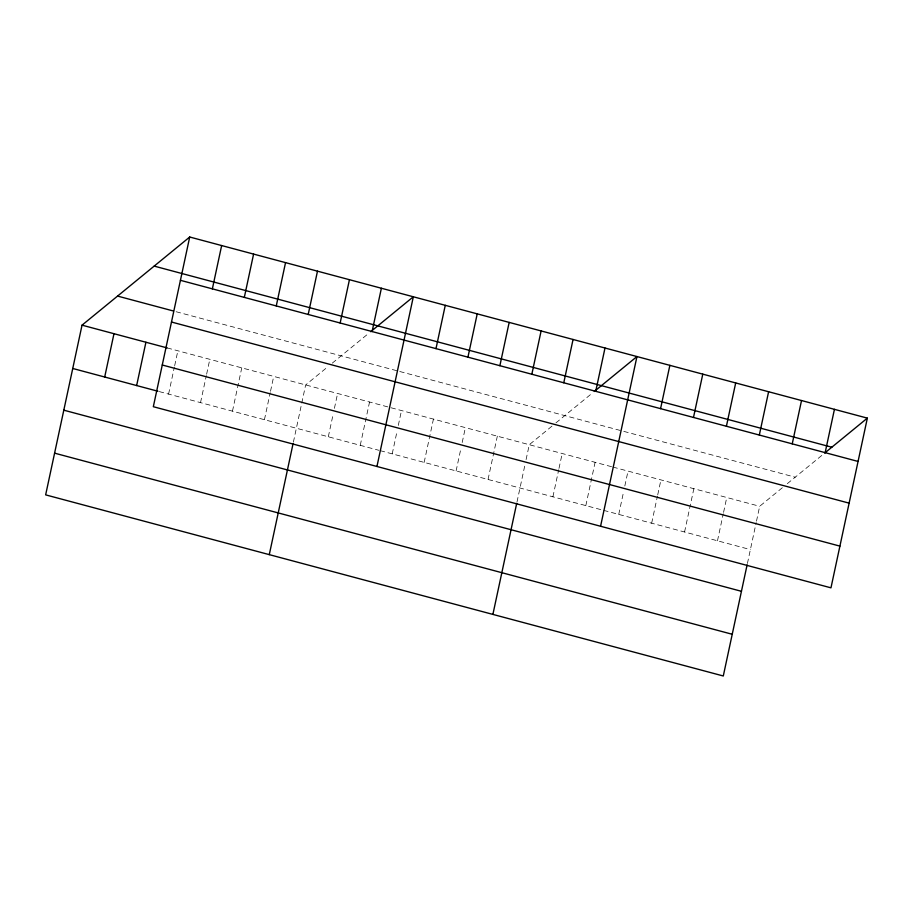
<?xml version="1.0" encoding="UTF-8"?>
<svg xmlns="http://www.w3.org/2000/svg" width="913" height="913" viewBox="0 0 913 913"><rect width="100%" height="100%" fill="white"/><g stroke="black" fill="none" stroke-linecap="round" stroke-linejoin="round"><path stroke-width="0.68" stroke-dasharray="4.57 3.42" d="M168.585 394.085L174.383 367.026M174.68 365.668L177.864 350.786M200.529 402.622L206.338 375.563M206.623 374.204L209.819 359.323M232.473 411.158L241.762 367.859M264.428 419.706L270.225 392.636M270.51 391.289L273.706 376.396M293.393 442.143L305.65 384.932L328.349 366.353M328.315 436.779L333.245 413.772M334.409 408.362L337.605 393.48M360.258 445.316L369.548 402.017M392.213 453.852L397.144 430.856M398.296 425.435L401.492 410.553M424.157 462.4L433.435 419.09M456.101 470.937L461.031 447.929M462.195 442.52L465.379 427.626M488.044 479.473L497.334 436.163M517.009 501.91L524.929 465.002M526.082 459.593L529.278 444.711L552.97 425.31M552.913 496.809L558.71 469.739M558.996 468.392L562.191 453.51M585.826 505.608L595.105 462.298M618.74 514.407L623.67 491.399M624.823 485.99L628.018 471.097M651.654 523.195L657.451 496.136M657.737 494.778L660.932 479.896M684.567 531.994L693.846 488.695M717.481 540.793L723.279 513.734M723.575 512.376L726.759 497.494M747.416 563.492L756.192 522.521M756.489 521.175L759.673 506.293L782.373 487.702M332.298 363.123L368.647 333.371M555.926 422.89L592.263 393.138M787.314 483.662L822.67 454.72M176.129 311.732L398.422 371.146M399.757 371.5L622.404 431.016M623.784 431.381L795.212 477.202M167.216 347.933L611.562 466.703M612.931 467.068L759.673 506.293M159.273 391.597L378.895 450.303M380.23 450.657L602.283 510.002M603.653 510.367L750.395 549.592"/><path stroke-width="1.37" d="M189.71 237.015L153.327 406.707L830.967 587.835L867.35 418.131L189.71 237.015L82.033 325.165L45.65 494.869L723.29 675.985L747.108 564.885M104.698 377.012L113.977 333.702M136.642 385.548L145.92 342.249M212.364 288.85L221.654 245.551M244.319 297.398L253.597 254.088M276.262 305.935L285.541 262.624M308.206 314.471L317.484 271.172M269.278 554.636L293.096 443.535M340.15 323.008L349.439 279.709M372.093 331.545L381.383 288.246M376.943 466.486L413.327 296.782L370.678 331.704M435.992 348.629L445.27 305.319M467.935 357.166L477.225 313.855M499.879 365.702L509.169 322.403M531.834 374.239L541.112 330.94M492.894 614.403L516.712 503.303M563.778 382.775L573.056 339.476M595.721 391.312L604.999 348.013M600.571 526.253L636.954 356.549L594.295 391.472M660.578 408.647L669.868 365.348M693.492 417.446L702.782 374.147M726.406 426.245L735.695 382.946M759.319 435.045L768.609 391.745M792.233 443.844L801.523 400.533M825.158 452.643L834.436 409.332M824.701 453.053L867.35 418.131M154.171 266.105L831.823 447.222M180.42 280.314L858.072 461.442M117.56 296.074L173.47 311.013M171.484 322.027L849.124 503.143M82.033 325.165L167.216 347.933M162.263 365.006L839.914 546.122M72.743 368.475L157.938 391.243M63.807 410.177L741.447 591.304M54.597 453.156L732.237 634.273"/></g></svg>
